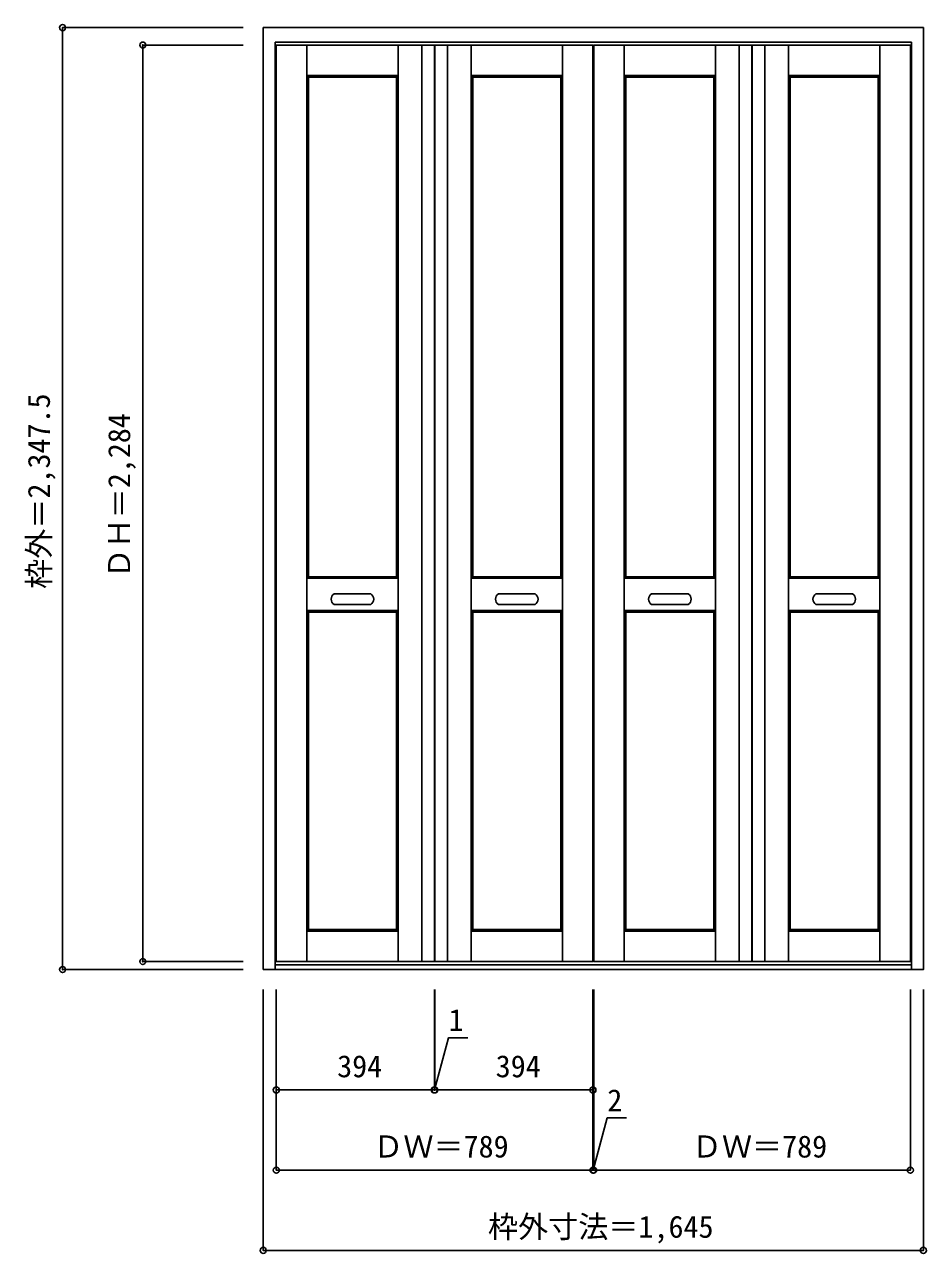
# Model space of a CAD drawing. Units: millimetres, scale not verified. Extents: x -1310 to 937, y -1464 to 1599.
import ezdxf
from ezdxf.enums import TextEntityAlignment as Align

# ---------------------------------------------------------------- set-up
doc = ezdxf.new("R2010")
doc.units = ezdxf.units.MM
doc.header["$LTSCALE"] = 30
doc.header["$PDMODE"] = 32
doc.header["$PDSIZE"] = 15
doc.layers.add('0-0', color=3, linetype='Continuous')
doc.layers.add('0-1_寸法', color=7, linetype='Continuous')
doc.styles.add('ＭＳ ゴシック', font='')
doc.styles.get('ＭＳ ゴシック').set_extended_font_data('MS Gothic')

msp = doc.modelspace()

# ---------------------------------------------------------------- linework, layer by layer
at = {"layer": '0-0'}
for p, q in [((-715.82, -756.28), (-715.82, 1591.22)), ((-715.82, 1591.22), (929.18, 1591.22)), ((-685.82, -756.28), (-685.82, 1555.22)), ((-685.82, 1555.22), (899.18, 1555.22)), ((-683.32, -736.28), (-683.32, 1547.72)), ((107.68, 1547.72), (501.68, 1547.72)), ((501.68, -736.28), (501.68, 1547.72)), ((502.68, -736.28), (502.68, 1547.72)), ((502.68, 1547.72), (896.68, 1547.72)), ((896.68, -736.28), (896.68, 1547.72)), ((899.18, -756.28), (899.18, 1555.22)), ((-603.32, 222.72), (-603.32, 1467.72)), ((-383.82, 1467.72), (-603.32, 1467.72)), ((-383.82, 222.72), (-383.82, 1467.72)), ((-193.82, 222.72), (-193.82, 1467.72)), ((-193.82, 1467.72), (25.68, 1467.72)), ((25.68, 222.72), (25.68, 1467.72)), ((187.68, 222.72), (187.68, 1467.72)), ((407.18, 1467.72), (187.68, 1467.72)), ((407.18, 222.72), (407.18, 1467.72)), ((597.18, 222.72), (597.18, 1467.72)), ((597.18, 1467.72), (816.68, 1467.72)), ((816.68, 222.72), (816.68, 1467.72)), ((-603.32, 222.72), (-383.82, 222.72)), ((25.68, 222.72), (-193.82, 222.72)), ((187.68, 222.72), (407.18, 222.72)), ((816.68, 222.72), (597.18, 222.72)), ((-539.15, 179.72), (-448, 179.72)), ((-539.15, 153.72), (-448, 153.72)), ((-38.5, 179.72), (-129.65, 179.72)), ((-38.5, 153.72), (-129.65, 153.72)), ((251.85, 179.72), (343, 179.72)), ((251.85, 153.72), (343, 153.72)), ((752.5, 179.72), (661.35, 179.72)), ((752.5, 153.72), (661.35, 153.72)), ((-603.32, -656.28), (-603.32, 134.72)), ((-603.32, 134.72), (-383.82, 134.72)), ((-383.82, -656.28), (-383.82, 134.72)), ((25.68, 134.72), (-193.82, 134.72)), ((25.68, -656.28), (25.68, 134.72)), ((187.68, -656.28), (187.68, 134.72)), ((187.68, 134.72), (407.18, 134.72)), ((407.18, -656.28), (407.18, 134.72)), ((597.18, -656.28), (597.18, 134.72)), ((816.68, 134.72), (597.18, 134.72)), ((816.68, -656.28), (816.68, 134.72)), ((-603.32, -656.28), (-383.82, -656.28)), ((187.68, -656.28), (407.18, -656.28)), ((816.68, -656.28), (597.18, -656.28)), ((-685.82, -744.28), (899.18, -744.28)), ((-683.32, -736.28), (-289.32, -736.28)), ((502.68, -736.28), (896.68, -736.28))]:
    msp.add_line(p, q, dxfattribs=at)
at = {"layer": '0-0', "color": 7}
for p, q in [((-607.32, -736.28), (-607.32, 1547.72)), ((-379.82, -736.28), (-379.82, 1547.72)), ((-320.82, -736.28), (-320.82, 1547.72)), ((-256.82, -736.28), (-256.82, 1547.72)), ((-197.82, -736.28), (-197.82, 1547.72)), ((29.68, -736.28), (29.68, 1547.72)), ((183.68, -736.28), (183.68, 1547.72)), ((411.18, -736.28), (411.18, 1547.72)), ((470.18, -736.28), (470.18, 1547.72)), ((534.18, -736.28), (534.18, 1547.72)), ((593.18, -736.28), (593.18, 1547.72)), ((820.68, -736.28), (820.68, 1547.72)), ((-607.32, 1471.72), (-603.32, 1467.72)), ((-379.82, 1471.72), (-607.32, 1471.72)), ((-379.82, 1471.72), (-383.82, 1467.72)), ((-197.82, 1471.72), (-193.82, 1467.72)), ((-197.82, 1471.72), (29.68, 1471.72)), ((29.68, 1471.72), (25.68, 1467.72)), ((183.68, 1471.72), (187.68, 1467.72)), ((411.18, 1471.72), (183.68, 1471.72)), ((411.18, 1471.72), (407.18, 1467.72)), ((593.18, 1471.72), (597.18, 1467.72)), ((593.18, 1471.72), (820.68, 1471.72)), ((820.68, 1471.72), (816.68, 1467.72)), ((-607.32, 218.72), (-603.32, 222.72)), ((-607.32, 218.72), (-379.82, 218.72)), ((-383.82, 222.72), (-379.82, 218.72)), ((-193.82, 222.72), (-197.82, 218.72)), ((29.68, 218.72), (-197.82, 218.72)), ((29.68, 218.72), (25.68, 222.72)), ((183.68, 218.72), (187.68, 222.72)), ((183.68, 218.72), (411.18, 218.72)), ((407.18, 222.72), (411.18, 218.72)), ((597.18, 222.72), (593.18, 218.72)), ((820.68, 218.72), (593.18, 218.72)), ((820.68, 218.72), (816.68, 222.72)), ((-607.32, 138.72), (-603.32, 134.72)), ((-607.32, 138.72), (-379.82, 138.72)), ((-379.82, 138.72), (-383.82, 134.72)), ((-197.82, 138.72), (-193.82, 134.72)), ((29.68, 138.72), (-197.82, 138.72)), ((29.68, 138.72), (25.68, 134.72)), ((183.68, 138.72), (187.68, 134.72)), ((183.68, 138.72), (411.18, 138.72)), ((411.18, 138.72), (407.18, 134.72)), ((593.18, 138.72), (597.18, 134.72)), ((820.68, 138.72), (593.18, 138.72)), ((820.68, 138.72), (816.68, 134.72)), ((-607.32, -660.28), (-603.32, -656.28)), ((-607.32, -660.28), (-379.82, -660.28)), ((-383.82, -656.28), (-379.82, -660.28)), ((-193.82, -656.28), (-197.82, -660.28)), ((29.68, -660.28), (-197.82, -660.28)), ((29.68, -660.28), (25.68, -656.28)), ((183.68, -660.28), (187.68, -656.28)), ((183.68, -660.28), (411.18, -660.28)), ((407.18, -656.28), (411.18, -660.28)), ((597.18, -656.28), (593.18, -660.28)), ((820.68, -660.28), (593.18, -660.28)), ((820.68, -660.28), (816.68, -656.28))]:
    msp.add_line(p, q, dxfattribs=at)
at = {"layer": '0-0'}
for points in [[(-715.82, -756.28), (929.18, -756.28), (929.18, 1591.22)], [(-683.32, 1547.72), (-289.32, 1547.72), (-289.32, -736.28)], [(-288.32, 1547.72), (-288.32, -736.28), (105.68, -736.28)], [(-288.32, 1547.72), (105.68, 1547.72), (105.68, -736.28)], [(107.68, 1547.72), (107.68, -736.28), (501.68, -736.28)], [(25.68, -656.28), (-193.82, -656.28), (-193.82, 134.72)]]:
    msp.add_lwpolyline(points, dxfattribs=at)
for centre, start, end in [((-531.48, 166.72), 120.51484, 239.48516), ((-455.66, 166.72), 300.51484, 59.48516), ((-121.98, 166.72), 120.51484, 239.48516), ((-46.16, 166.72), 300.51484, 59.48516), ((259.52, 166.72), 120.51484, 239.48516), ((335.34, 166.72), 300.51484, 59.48516), ((669.02, 166.72), 120.51484, 239.48516), ((744.84, 166.72), 300.51484, 59.48516)]:
    msp.add_arc(centre, 15.09, start, end, dxfattribs=at)
at = {"layer": '0-1_寸法', "color": 4}
for p, q in [((-1215.82, 1591.22), (-1215.82, -756.28)), ((-1215.82, 1591.22), (-765.82, 1591.22)), ((-1015.82, 1547.72), (-765.82, 1547.72)), ((-1015.82, 1547.72), (-1015.82, -736.28)), ((-1215.82, -756.28), (-765.82, -756.28)), ((-1015.82, -736.28), (-765.82, -736.28)), ((-715.82, -1456.28), (-715.82, -806.28)), ((-683.32, -1256.28), (-683.32, -806.28)), ((-289.32, -1056.28), (-289.32, -806.28)), ((105.68, -1256.28), (105.68, -806.28)), ((-683.32, -1056.28), (-289.32, -1056.28)), ((-288.32, -1056.28), (105.68, -1056.28)), ((-683.32, -1256.28), (105.68, -1256.28))]:
    msp.add_line(p, q, dxfattribs=at)
for points in [[(-715.82, -1456.28), (929.18, -1456.28), (929.18, -806.28)], [(-289.32, -1056.28), (-288.32, -1056.28), (-288.32, -806.28)], [(105.68, -1256.28), (107.68, -1256.28), (107.68, -806.28)], [(107.68, -1256.28), (896.68, -1256.28), (896.68, -806.28)], [(-288.82, -1056.28), (-253.96, -926.18), (-206.09, -926.18)], [(106.68, -1256.28), (141.54, -1126.18), (189.41, -1126.18)]]:
    msp.add_lwpolyline(points, dxfattribs=at)
at = {"layer": '0-1_寸法'}
for p in [(-1215.82, 1591.22), (-1015.82, 1547.72), (-1015.82, -736.28), (-1215.82, -756.28), (-683.32, -1056.28), (-289.32, -1056.28), (-288.32, -1056.28), (105.68, -1056.28), (-683.32, -1256.28), (105.68, -1256.28), (107.68, -1256.28), (896.68, -1256.28), (-715.82, -1456.28), (929.18, -1456.28)]:
    msp.add_point(p, dxfattribs=at)

# ---------------------------------------------------------------- texts
at = {"layer": '0-1_寸法', "style": 'ＭＳ ゴシック'}
for s, p in [('枠外＝2,347.5', (-1230.82, 192.47)), ('ＤＨ＝2,284', (-1030.82, 218.22))]:
    msp.add_text(s, height=54.99, rotation=90, dxfattribs=at).set_placement(p, align=Align.BOTTOM_LEFT)
for s, p in [('1', (-253.96, -926.18)), ('394', (-531.57, -1041.28)), ('394', (-136.57, -1041.28)), ('2', (141.54, -1126.18)), ('ＤＷ＝789', (-441.57, -1241.28)), ('ＤＷ＝789', (352.18, -1241.28)), ('枠外寸法＝1,645', (-155.82, -1441.28))]:
    msp.add_text(s, height=54.99, dxfattribs=at).set_placement(p, align=Align.BOTTOM_LEFT)

doc.saveas('drawing.dxf')
